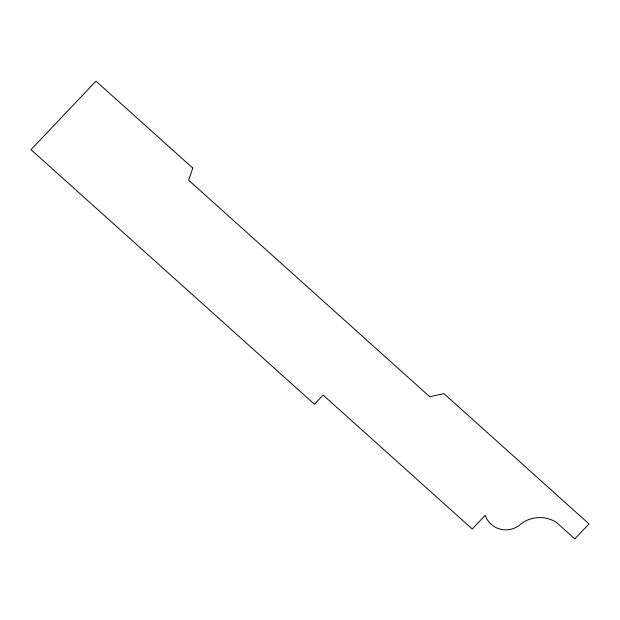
<?xml version="1.0" encoding="UTF-8"?>
<svg xmlns="http://www.w3.org/2000/svg" width="620" height="620" viewBox="0 0 620 620"><rect width="100%" height="100%" fill="white"/><g stroke="black" fill="none" stroke-linecap="round" stroke-linejoin="round"><path stroke-width="0.93" d="M192.789 168.074L188.635 180.195L429.722 396.707L443.936 393.623L589 523.908L574.81 538.873L556.528 522.458A30.613 29.768 -10.4 0 0 521.319 523.582A21.84 21.235 -10.4 0 1 485.228 515.298L472.231 529L323.09 395.064L314.433 404.201L31 149.66L95.96 81.127L192.789 168.074"/></g></svg>
